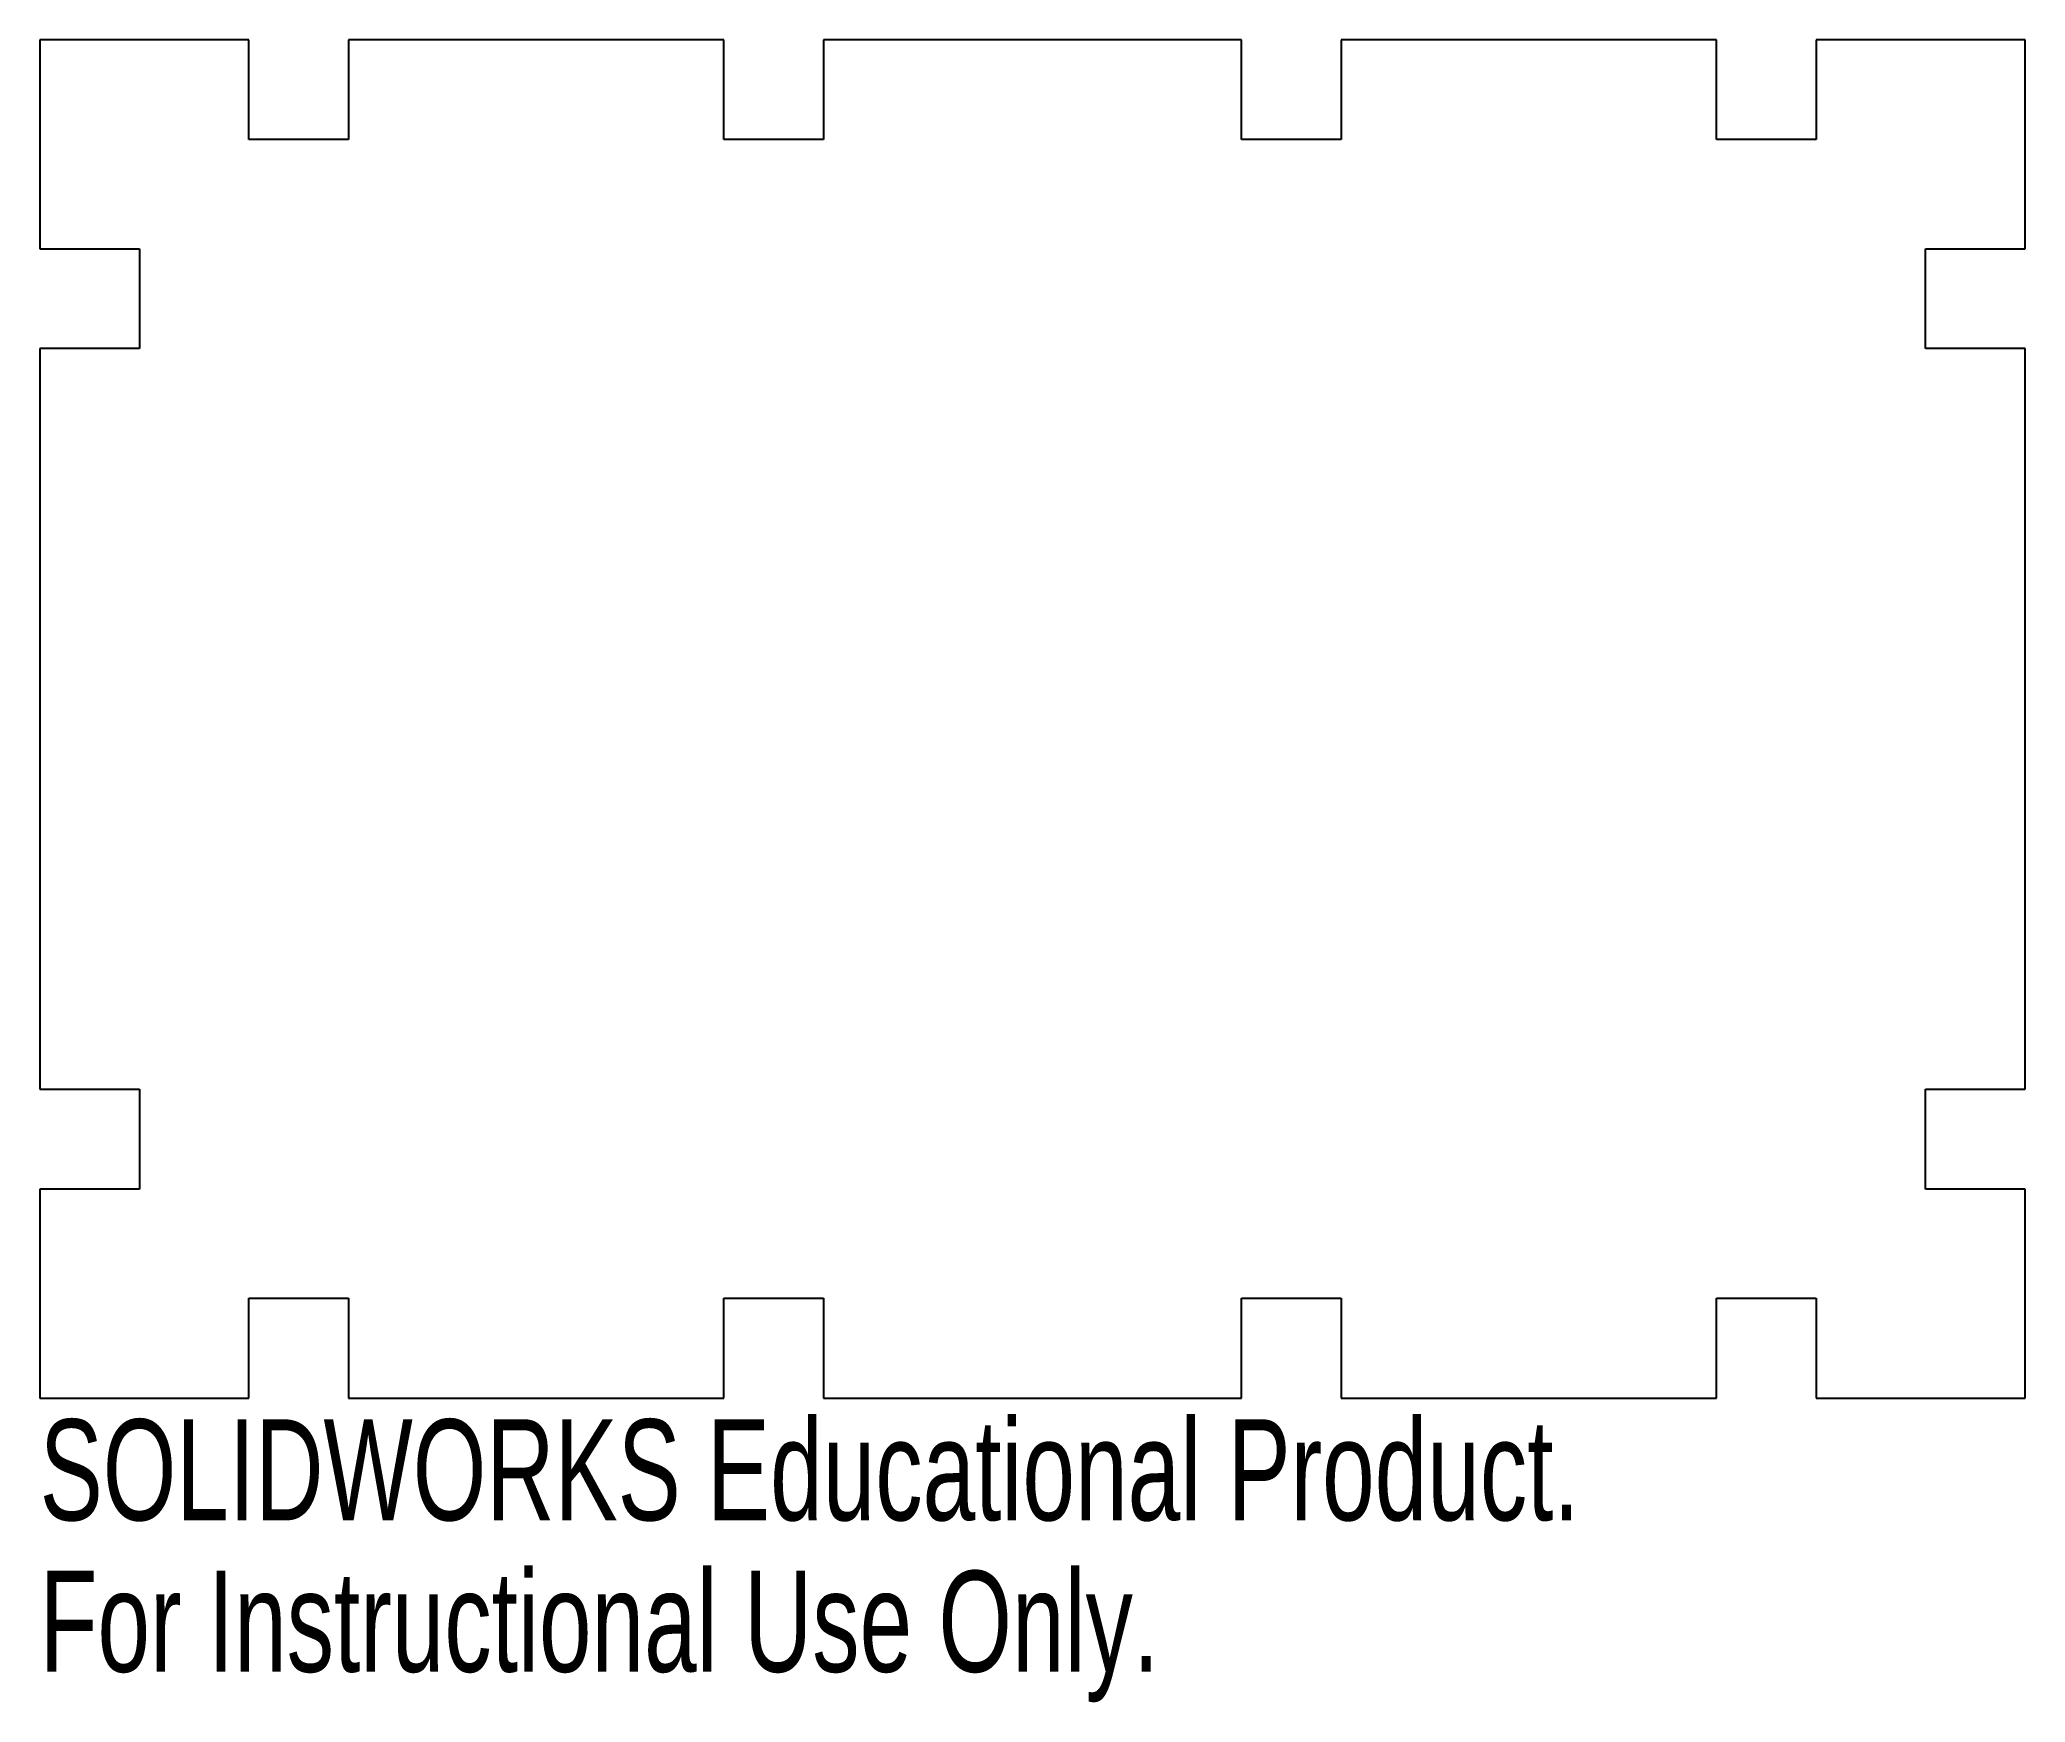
# Model space of a CAD drawing. Header units: millimetres. Extents: x 0 to 95, y -14.6 to 65.
import ezdxf

# ---------------------------------------------------------------- set-up
doc = ezdxf.new("R2010")
doc.units = ezdxf.units.MM
doc.styles.add('SLDTEXTSTYLE0', font='TXT', dxfattribs={"width": 0.7})

msp = doc.modelspace()

# ---------------------------------------------------------------- linework, layer by layer
at = {"color": 7, "linetype": 'Continuous', "lineweight": 25}
for p, q in [((10, 65), (0, 65)), ((0, 65), (0, 55)), ((10, 60.2248), (10, 65)), ((32.7248, 65), (14.7752, 65)), ((14.7752, 65), (14.7752, 60.2248)), ((32.7248, 60.2248), (32.7248, 65)), ((57.5, 65), (37.5, 65)), ((37.5, 65), (37.5, 60.2248)), ((57.5, 60.2248), (57.5, 65)), ((80.2248, 65), (62.2752, 65)), ((62.2752, 65), (62.2752, 60.2248)), ((80.2248, 60.2248), (80.2248, 65)), ((95, 65), (85, 65)), ((85, 65), (85, 60.2248)), ((95, 55), (95, 65)), ((14.7752, 60.2248), (10, 60.2248)), ((37.5, 60.2248), (32.7248, 60.2248)), ((62.2752, 60.2248), (57.5, 60.2248)), ((85, 60.2248), (80.2248, 60.2248)), ((0, 55), (4.7752, 55)), ((4.7752, 55), (4.7752, 50.2248)), ((90.2248, 50.2248), (90.2248, 55)), ((90.2248, 55), (95, 55)), ((4.7752, 50.2248), (0, 50.2248)), ((0, 50.2248), (0, 14.7752)), ((95, 50.2248), (90.2248, 50.2248)), ((95, 14.7752), (95, 50.2248)), ((0, 14.7752), (4.7752, 14.7752)), ((4.7752, 14.7752), (4.7752, 10)), ((90.2248, 10), (90.2248, 14.7752)), ((90.2248, 14.7752), (95, 14.7752)), ((0, 10), (0, 0)), ((4.7752, 10), (0, 10)), ((95, 10), (90.2248, 10)), ((95, 0), (95, 10)), ((10, 0), (10, 4.7752)), ((10, 4.7752), (14.7752, 4.7752)), ((14.7752, 4.7752), (14.7752, 0)), ((32.7248, 0), (32.7248, 4.7752)), ((32.7248, 4.7752), (37.5, 4.7752)), ((37.5, 4.7752), (37.5, 0)), ((57.5, 0), (57.5, 4.7752)), ((57.5, 4.7752), (62.2752, 4.7752)), ((62.2752, 4.7752), (62.2752, 0)), ((80.2248, 0), (80.2248, 4.7752)), ((80.2248, 4.7752), (85, 4.7752)), ((85, 4.7752), (85, 0)), ((0, 0), (10, 0)), ((14.7752, 0), (32.7248, 0)), ((37.5, 0), (57.5, 0)), ((62.2752, 0), (80.2248, 0)), ((85, 0), (95, 0))]:
    msp.add_line(p, q, dxfattribs=at)

# ---------------------------------------------------------------- texts
at = {"color": 7, "linetype": 'Continuous', "char_height": 4.83362, "attachment_point": 1, "style": 'SLDTEXTSTYLE0'}
for s, insert in [('SOLIDWORKS Educational Product.', (0, -1.0196)), ('For Instructional Use Only.', (0, -8.27))]:
    msp.add_mtext(s, dxfattribs=dict(at, insert=insert))

doc.saveas('drawing.dxf')
